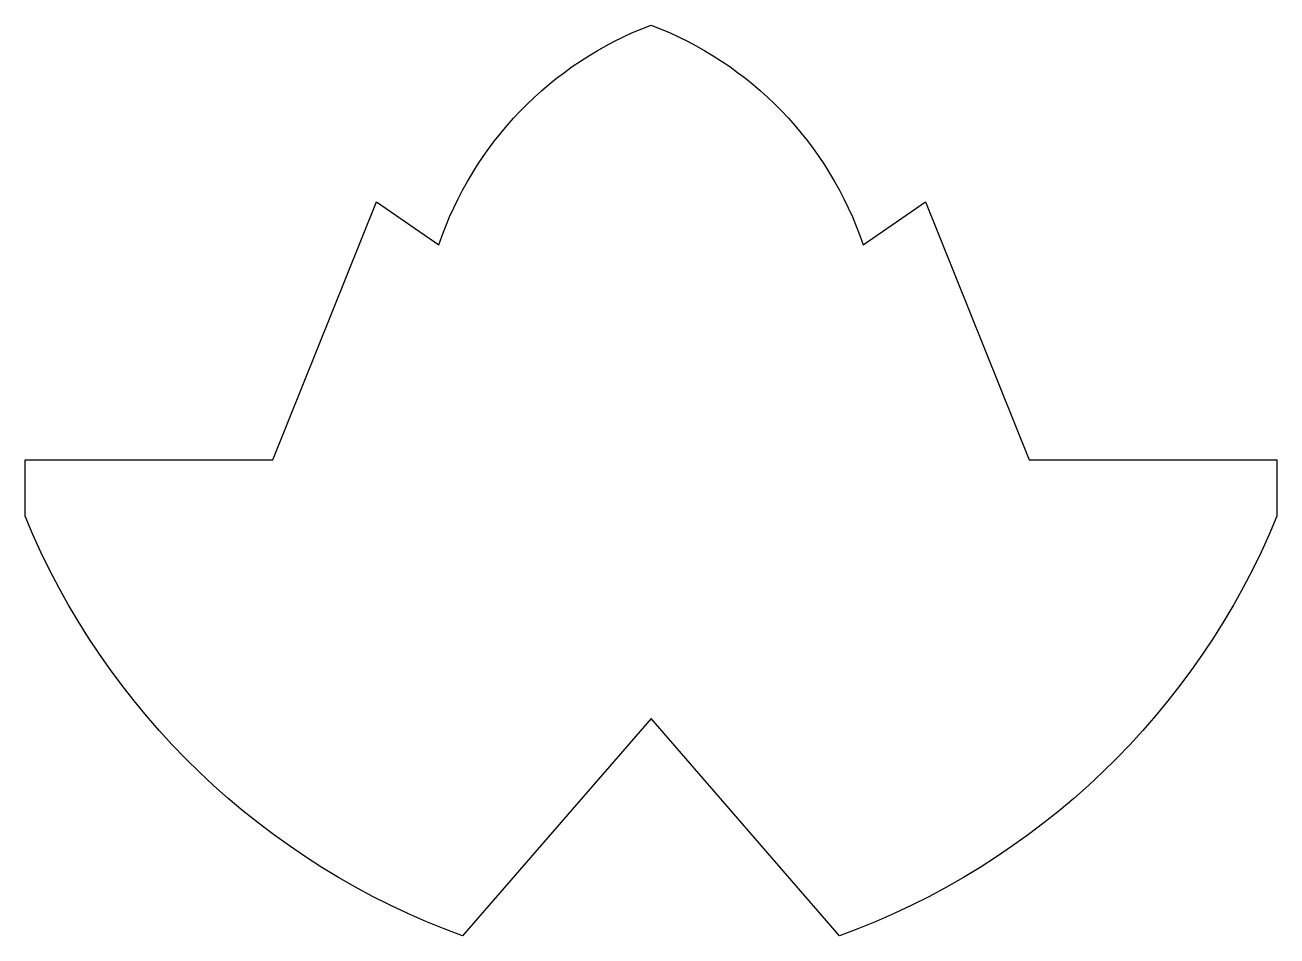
# Model space of a CAD drawing. Header units: millimetres. Extents: x -36.9 to 36.9, y 312.7 to 366.4.
import ezdxf

# ---------------------------------------------------------------- set-up
doc = ezdxf.new("R2010")
doc.units = ezdxf.units.MM
doc.layers.get('0').update_dxf_attribs({"linetype": 'CONTINUOUS'})

msp = doc.modelspace()

# ---------------------------------------------------------------- linework, layer by layer
msp.add_lwpolyline([(-36.88, 340.8), (-22.283, 340.8), (-16.171, 356.005), (-12.5, 353.467, -0.224478), (0, 366.416, -0.224478), (12.5, 353.467), (16.171, 356.005), (22.283, 340.8), (36.88, 340.8), (36.88, 337.476, -0.211164), (11.101, 312.742), (0, 325.55), (-11.101, 312.742, -0.211164), (-36.88, 337.476)], format="xyb", close=True)

doc.saveas('drawing.dxf')
